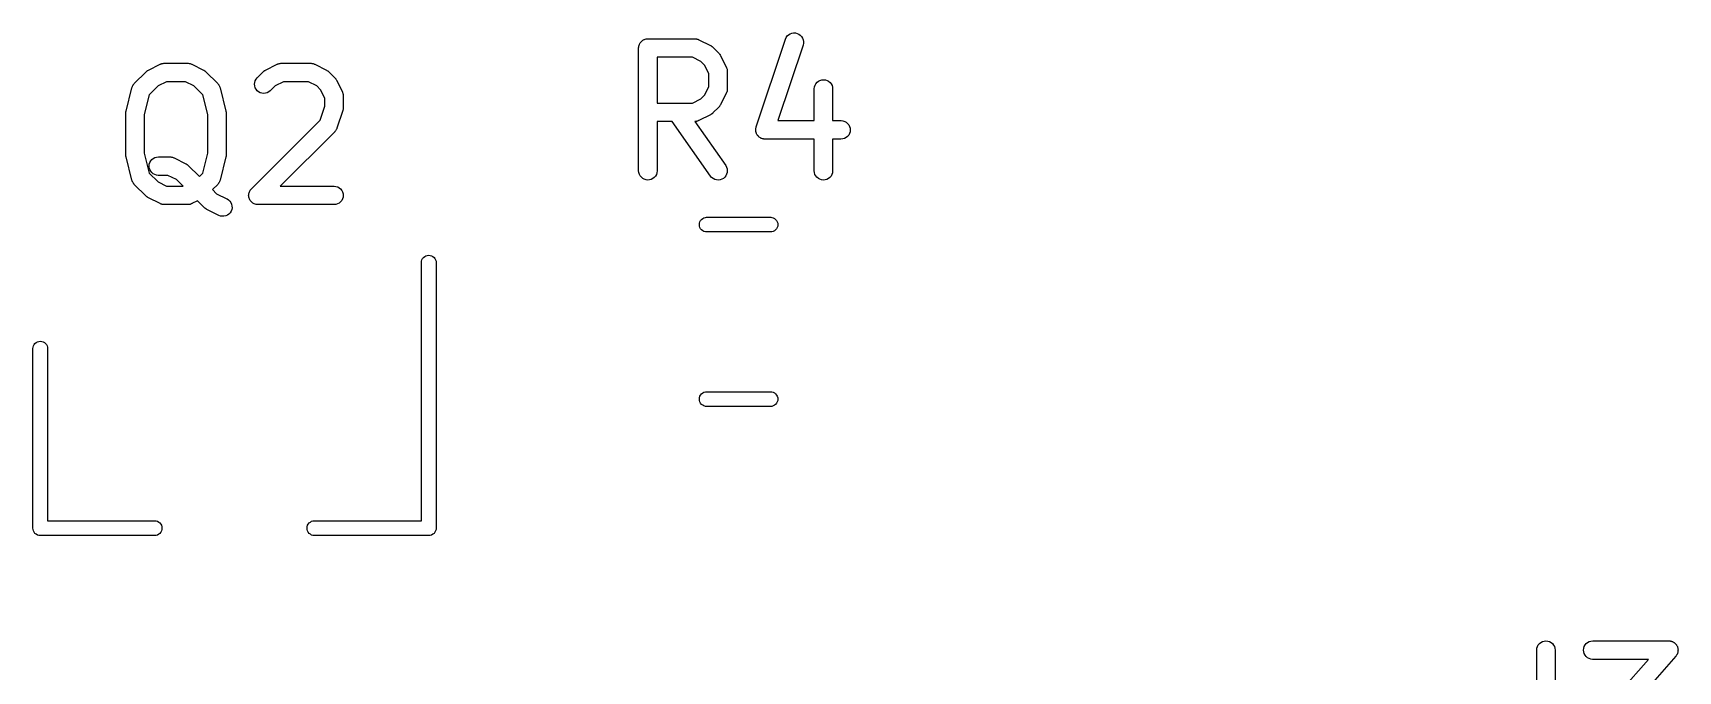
# Model space of a CAD drawing. Extents: x 85.9 to 159.2, y -122.9 to -78.6.
# Drawn here: x 125.36 to 138.74, y -83.82 to -78.63 of the extents above; entities that cross this region are included whole.
import ezdxf

# ---------------------------------------------------------------- set-up
doc = ezdxf.new("R2010")
doc.units = 0
doc.header["$MEASUREMENT"] = 0
doc.layers.add('BLACK', color=7, linetype='CONTINUOUS')

msp = doc.modelspace()

# ---------------------------------------------------------------- linework, layer by layer
at = {"layer": 'BLACK', "linetype": 'CONTINUOUS'}
for p, q in [((130.327, -78.6864), (130.333, -78.683)), ((130.333, -78.683), (130.334, -78.683)), ((130.334, -78.6828), (130.341, -78.6808)), ((130.334, -78.683), (130.334, -78.6828)), ((130.341, -78.6808), (130.347, -78.6788)), ((130.347, -78.6788), (130.348, -78.6788)), ((130.348, -78.6787), (130.355, -78.6781)), ((130.348, -78.6788), (130.348, -78.6787)), ((130.355, -78.6781), (130.362, -78.6774)), ((130.362, -78.6774), (130.743, -78.6774)), ((130.743, -78.6774), (130.744, -78.6774)), ((130.744, -78.6774), (130.746, -78.6776)), ((130.746, -78.6776), (130.748, -78.6776)), ((130.748, -78.6776), (130.753, -78.6784)), ((130.753, -78.6784), (130.758, -78.679)), ((130.758, -78.679), (130.761, -78.6797)), ((130.761, -78.6797), (130.763, -78.6801)), ((130.763, -78.6801), (130.768, -78.6819)), ((130.768, -78.6819), (130.772, -78.6834)), ((130.772, -78.6834), (130.774, -78.6845)), ((130.774, -78.6845), (130.776, -78.6853)), ((130.776, -78.6853), (130.872, -78.7329)), ((131.243, -79.3953), (131.481, -78.681)), ((131.481, -78.681), (131.482, -78.6801)), ((131.482, -78.6801), (131.488, -78.6668)), ((131.488, -78.6668), (131.496, -78.6549)), ((131.496, -78.6549), (131.507, -78.645)), ((131.507, -78.645), (131.52, -78.6373)), ((131.52, -78.6373), (131.533, -78.6322)), ((131.533, -78.6322), (131.548, -78.6299)), ((131.548, -78.6299), (131.562, -78.6304)), ((131.562, -78.6304), (131.577, -78.6338)), ((131.577, -78.6338), (131.59, -78.6398)), ((131.59, -78.6398), (131.602, -78.6484)), ((131.602, -78.6484), (131.612, -78.659)), ((131.612, -78.659), (131.62, -78.6715)), ((131.62, -78.6715), (131.625, -78.6851)), ((131.625, -78.6851), (131.627, -78.6996)), ((130.287, -78.7513), (130.288, -78.7443)), ((130.287, -78.7518), (130.287, -78.7513)), ((130.287, -78.7519), (130.287, -78.7518)), ((130.287, -78.7524), (130.287, -78.7519)), ((130.287, -78.7519), (130.287, -78.7519)), ((130.287, -79.7524), (130.287, -78.7524)), ((130.288, -78.7373), (130.289, -78.737)), ((130.288, -78.7443), (130.288, -78.7373)), ((130.289, -78.7368), (130.291, -78.7301)), ((130.289, -78.737), (130.289, -78.7368)), ((130.291, -78.7301), (130.293, -78.7233)), ((130.293, -78.7228), (130.296, -78.7166)), ((130.293, -78.7231), (130.293, -78.7228)), ((130.293, -78.7233), (130.293, -78.7231)), ((130.296, -78.7166), (130.3, -78.7104)), ((130.3, -78.71), (130.305, -78.7046)), ((130.3, -78.7102), (130.3, -78.71)), ((130.3, -78.7104), (130.3, -78.7102)), ((130.305, -78.7046), (130.309, -78.6992)), ((130.309, -78.6988), (130.315, -78.6944)), ((130.309, -78.699), (130.309, -78.6988)), ((130.309, -78.6992), (130.309, -78.699)), ((130.315, -78.6944), (130.32, -78.6899)), ((130.32, -78.6899), (130.321, -78.6898)), ((130.321, -78.6896), (130.327, -78.6864)), ((130.321, -78.6898), (130.321, -78.6896)), ((130.872, -78.7329), (130.873, -78.7334)), ((130.873, -78.7334), (130.876, -78.7357)), ((130.876, -78.7357), (130.88, -78.7377)), ((130.88, -78.7377), (130.882, -78.7397)), ((130.882, -78.7397), (130.885, -78.7414)), ((130.885, -78.7414), (130.888, -78.7443)), ((130.888, -78.7443), (130.891, -78.747)), ((130.891, -78.747), (130.939, -78.7946)), ((130.939, -78.7946), (130.939, -78.7953)), ((130.939, -78.7953), (130.942, -78.7986)), ((130.942, -78.7986), (130.945, -78.8017)), ((130.945, -78.8017), (130.947, -78.8043)), ((130.947, -78.8043), (130.949, -78.8068)), ((130.949, -78.8068), (130.951, -78.8105)), ((130.951, -78.8105), (130.953, -78.8141)), ((130.953, -78.8141), (131, -78.9093)), ((131.624, -78.7285), (131.418, -79.344)), ((131.627, -78.7142), (131.624, -78.7285)), ((131.627, -78.6996), (131.627, -78.7142)), ((126.185, -79.0422), (126.28, -78.947)), ((126.28, -78.947), (126.281, -78.9462)), ((126.281, -78.9462), (126.284, -78.9436)), ((126.284, -78.9436), (126.287, -78.9407)), ((126.287, -78.9407), (126.29, -78.939)), ((126.29, -78.939), (126.292, -78.9371)), ((126.292, -78.9371), (126.296, -78.9352)), ((126.296, -78.9352), (126.3, -78.9329)), ((126.3, -78.9329), (126.395, -78.8853)), ((126.395, -78.8853), (126.396, -78.8848)), ((126.396, -78.8848), (126.398, -78.8841)), ((126.398, -78.8841), (126.4, -78.883)), ((126.4, -78.883), (126.405, -78.8816)), ((126.405, -78.8816), (126.41, -78.8798)), ((126.41, -78.8798), (126.412, -78.8794)), ((126.412, -78.8794), (126.414, -78.8788)), ((126.414, -78.8788), (126.419, -78.8783)), ((126.419, -78.8783), (126.424, -78.8775)), ((126.424, -78.8775), (126.426, -78.8776)), ((126.426, -78.8776), (126.429, -78.8774)), ((126.429, -78.8774), (126.619, -78.8774)), ((126.619, -78.8774), (126.62, -78.8774)), ((126.62, -78.8774), (126.622, -78.8776)), ((126.622, -78.8776), (126.624, -78.8776)), ((126.624, -78.8776), (126.63, -78.8784)), ((126.63, -78.8784), (126.635, -78.879)), ((126.635, -78.879), (126.637, -78.8797)), ((126.637, -78.8797), (126.639, -78.8801)), ((126.639, -78.8801), (126.644, -78.8819)), ((126.644, -78.8819), (126.649, -78.8834)), ((126.649, -78.8834), (126.651, -78.8845)), ((126.651, -78.8845), (126.653, -78.8853)), ((126.653, -78.8853), (126.748, -78.9329)), ((126.748, -78.9329), (126.749, -78.9334)), ((126.749, -78.9334), (126.752, -78.9357)), ((126.752, -78.9357), (126.756, -78.9377)), ((126.756, -78.9377), (126.758, -78.9397)), ((126.758, -78.9397), (126.761, -78.9414)), ((126.761, -78.9414), (126.764, -78.9443)), ((126.764, -78.9443), (126.767, -78.947)), ((126.767, -78.947), (126.863, -79.0422)), ((127.185, -78.9946), (127.233, -78.947)), ((127.233, -78.9462), (127.237, -78.9436)), ((127.233, -78.947), (127.233, -78.9462)), ((127.237, -78.9436), (127.24, -78.9407)), ((127.24, -78.9407), (127.242, -78.939)), ((127.242, -78.939), (127.245, -78.9371)), ((127.245, -78.9371), (127.249, -78.9352)), ((127.249, -78.9352), (127.252, -78.9329)), ((127.252, -78.9329), (127.347, -78.8853)), ((127.347, -78.8853), (127.348, -78.8848)), ((127.348, -78.8848), (127.35, -78.8841)), ((127.35, -78.8841), (127.352, -78.883)), ((127.352, -78.883), (127.357, -78.8816)), ((127.357, -78.8816), (127.362, -78.8798)), ((127.362, -78.8798), (127.364, -78.8794)), ((127.364, -78.8794), (127.366, -78.8788)), ((127.366, -78.8788), (127.371, -78.8783)), ((127.371, -78.8783), (127.377, -78.8775)), ((127.377, -78.8775), (127.379, -78.8776)), ((127.379, -78.8776), (127.381, -78.8774)), ((127.381, -78.8774), (127.619, -78.8774)), ((127.619, -78.8774), (127.62, -78.8774)), ((127.62, -78.8774), (127.622, -78.8776)), ((127.622, -78.8776), (127.624, -78.8776)), ((127.624, -78.8776), (127.63, -78.8784)), ((127.63, -78.8784), (127.635, -78.879)), ((127.635, -78.879), (127.637, -78.8797)), ((127.637, -78.8797), (127.639, -78.8801)), ((127.639, -78.8801), (127.644, -78.8819)), ((127.644, -78.8819), (127.649, -78.8834)), ((127.649, -78.8834), (127.651, -78.8845)), ((127.651, -78.8845), (127.653, -78.8853)), ((127.653, -78.8853), (127.748, -78.9329)), ((127.748, -78.9329), (127.749, -78.9334)), ((127.749, -78.9334), (127.752, -78.9357)), ((127.752, -78.9357), (127.756, -78.9377)), ((127.756, -78.9377), (127.758, -78.9397)), ((127.758, -78.9397), (127.761, -78.9414)), ((127.761, -78.9414), (127.764, -78.9443)), ((127.764, -78.9443), (127.767, -78.947)), ((127.767, -78.947), (127.815, -78.9946)), ((130.437, -78.8274), (130.437, -79.2012)), ((130.725, -78.8274), (130.437, -78.8274)), ((130.794, -78.8616), (130.725, -78.8274)), ((130.824, -78.892), (130.794, -78.8616)), ((130.858, -78.9606), (130.824, -78.892)), ((131, -78.9093), (131.001, -78.9103)), ((131.001, -78.9103), (131.002, -78.9123)), ((131.002, -78.9123), (131.003, -78.9143)), ((131.003, -78.9143), (131.004, -78.9192)), ((131.004, -78.9192), (131.006, -78.924)), ((131.006, -78.924), (131.006, -78.9262)), ((131.006, -78.9262), (131.007, -78.9283)), ((131.007, -78.9283), (131.007, -78.9334)), ((131.007, -78.9334), (131.008, -78.9385)), ((131.008, -78.9385), (131.008, -78.9407)), ((131.008, -78.9407), (131.008, -78.9429)), ((131.008, -78.9429), (131.008, -79.0857)), ((126.118, -79.2675), (126.165, -79.077)), ((126.165, -79.077), (126.166, -79.076)), ((126.166, -79.076), (126.167, -79.0713)), ((126.167, -79.0713), (126.169, -79.0664)), ((126.169, -79.0664), (126.17, -79.0644)), ((126.17, -79.0644), (126.171, -79.0623)), ((126.171, -79.0623), (126.173, -79.058)), ((126.173, -79.058), (126.176, -79.0535)), ((126.176, -79.0535), (126.177, -79.0518)), ((126.177, -79.0518), (126.178, -79.0499)), ((126.178, -79.0499), (126.182, -79.0461)), ((126.182, -79.0461), (126.185, -79.0422)), ((126.378, -79.0616), (126.306, -79.1336)), ((126.446, -79.0274), (126.378, -79.0616)), ((126.601, -79.0274), (126.446, -79.0274)), ((126.67, -79.0616), (126.601, -79.0274)), ((126.742, -79.1336), (126.67, -79.0616)), ((126.863, -79.0422), (126.863, -79.0429)), ((126.863, -79.0429), (126.866, -79.0469)), ((126.866, -79.0469), (126.87, -79.0507)), ((126.87, -79.0507), (126.871, -79.0526)), ((126.871, -79.0526), (126.872, -79.0544)), ((126.872, -79.0544), (126.875, -79.0589)), ((126.875, -79.0589), (126.877, -79.0633)), ((126.877, -79.0633), (126.878, -79.0654)), ((126.878, -79.0654), (126.879, -79.0674)), ((126.879, -79.0674), (126.881, -79.0723)), ((126.881, -79.0723), (126.882, -79.077)), ((126.882, -79.077), (126.93, -79.2675)), ((127.163, -79.0474), (127.165, -79.0328)), ((127.164, -79.0619), (127.163, -79.0474)), ((127.169, -79.076), (127.164, -79.0619)), ((127.165, -79.0328), (127.169, -79.0188)), ((127.169, -79.0188), (127.176, -79.0059)), ((127.175, -79.0889), (127.169, -79.076)), ((127.176, -79.0059), (127.185, -78.9946)), ((127.33, -79.0616), (127.291, -79.1007)), ((127.399, -79.0274), (127.33, -79.0616)), ((127.601, -79.0274), (127.399, -79.0274)), ((127.67, -79.0616), (127.601, -79.0274)), ((127.7, -79.092), (127.67, -79.0616)), ((127.815, -78.9946), (127.816, -78.9953)), ((127.816, -78.9953), (127.818, -78.9986)), ((127.818, -78.9986), (127.821, -79.0017)), ((127.821, -79.0017), (127.823, -79.0043)), ((127.823, -79.0043), (127.825, -79.0068)), ((127.825, -79.0068), (127.827, -79.0105)), ((127.827, -79.0105), (127.829, -79.0141)), ((127.829, -79.0141), (127.877, -79.1093)), ((130.824, -79.1365), (130.858, -79.068)), ((130.858, -79.068), (130.858, -78.9606)), ((131.008, -79.0857), (131.008, -79.0868)), ((131.008, -79.0868), (131.008, -79.089)), ((131.715, -79.0847), (131.717, -79.0701)), ((131.715, -79.0857), (131.715, -79.0847)), ((131.715, -79.344), (131.715, -79.0857)), ((131.717, -79.0701), (131.722, -79.0562)), ((131.722, -79.0562), (131.729, -79.0433)), ((131.729, -79.0433), (131.738, -79.0321)), ((131.738, -79.0321), (131.749, -79.023)), ((131.749, -79.023), (131.762, -79.0162)), ((131.762, -79.0162), (131.776, -79.012)), ((131.776, -79.012), (131.791, -79.0107)), ((131.791, -79.0107), (131.806, -79.0122)), ((131.806, -79.0122), (131.82, -79.0166)), ((131.82, -79.0166), (131.832, -79.0235)), ((131.832, -79.0235), (131.844, -79.0329)), ((131.844, -79.0329), (131.853, -79.0442)), ((131.853, -79.0442), (131.86, -79.0571)), ((131.86, -79.0571), (131.864, -79.0711)), ((131.864, -79.0711), (131.865, -79.0857)), ((131.865, -79.0857), (131.865, -79.344)), ((126.306, -79.1336), (126.265, -79.2949)), ((126.782, -79.2949), (126.742, -79.1336)), ((127.185, -79.1003), (127.175, -79.0889)), ((127.196, -79.1097), (127.185, -79.1003)), ((127.209, -79.1167), (127.196, -79.1097)), ((127.223, -79.121), (127.209, -79.1167)), ((127.237, -79.1226), (127.223, -79.121)), ((127.252, -79.1213), (127.237, -79.1226)), ((127.266, -79.1173), (127.252, -79.1213)), ((127.279, -79.1105), (127.266, -79.1173)), ((127.29, -79.1014), (127.279, -79.1105)), ((127.291, -79.1007), (127.29, -79.1014)), ((127.735, -79.1606), (127.7, -79.092)), ((127.735, -79.2259), (127.735, -79.1606)), ((127.877, -79.1093), (127.877, -79.1103)), ((127.877, -79.1103), (127.878, -79.1123)), ((127.878, -79.1123), (127.879, -79.1143)), ((127.879, -79.1143), (127.88, -79.1192)), ((127.88, -79.1192), (127.882, -79.124)), ((127.882, -79.124), (127.882, -79.1262)), ((127.882, -79.1262), (127.883, -79.1283)), ((127.883, -79.1283), (127.884, -79.1334)), ((127.884, -79.1334), (127.884, -79.1385)), ((127.884, -79.1385), (127.884, -79.1407)), ((127.884, -79.1407), (127.885, -79.1429)), ((127.885, -79.1429), (127.885, -79.2381)), ((130.437, -79.2012), (130.725, -79.2012)), ((130.725, -79.2012), (130.794, -79.1669)), ((130.794, -79.1669), (130.824, -79.1365)), ((130.95, -79.219), (130.948, -79.2227)), ((130.952, -79.2154), (130.95, -79.219)), ((130.953, -79.2145), (130.952, -79.2154)), ((131, -79.1193), (130.953, -79.2145)), ((131.001, -79.1172), (131, -79.1193)), ((131.002, -79.1153), (131.001, -79.1172)), ((131.004, -79.1104), (131.002, -79.1153)), ((131.006, -79.1056), (131.004, -79.1104)), ((131.007, -79.1013), (131.006, -79.1034)), ((131.006, -79.1034), (131.006, -79.1056)), ((131.008, -79.0912), (131.007, -79.0962)), ((131.007, -79.0962), (131.007, -79.1013)), ((131.008, -79.089), (131.008, -79.0912)), ((126.115, -79.2847), (126.116, -79.2833)), ((126.115, -79.2857), (126.115, -79.2847)), ((126.115, -79.619), (126.115, -79.2857)), ((126.116, -79.2761), (126.117, -79.2701)), ((126.116, -79.282), (126.116, -79.2761)), ((126.116, -79.2833), (126.116, -79.282)), ((126.117, -79.2701), (126.118, -79.2688)), ((126.118, -79.2688), (126.118, -79.2675)), ((126.265, -79.2949), (126.265, -79.6098)), ((126.782, -79.6098), (126.782, -79.2949)), ((126.93, -79.2675), (126.93, -79.2685)), ((126.93, -79.2685), (126.93, -79.2699)), ((126.93, -79.2699), (126.931, -79.2711)), ((126.931, -79.2711), (126.931, -79.2771)), ((126.931, -79.2771), (126.932, -79.283)), ((126.932, -79.283), (126.932, -79.2844)), ((126.932, -79.2844), (126.932, -79.2857)), ((126.932, -79.2857), (126.932, -79.619)), ((127.137, -79.8993), (127.696, -79.3404)), ((127.696, -79.3404), (127.735, -79.2259)), ((127.881, -79.2618), (127.833, -79.4047)), ((127.882, -79.2577), (127.881, -79.2618)), ((127.883, -79.2537), (127.882, -79.2577)), ((127.884, -79.2475), (127.883, -79.2506)), ((127.883, -79.2506), (127.883, -79.2537)), ((127.885, -79.2391), (127.884, -79.2433)), ((127.884, -79.2433), (127.884, -79.2475)), ((127.885, -79.2381), (127.885, -79.2391)), ((130.561, -79.3512), (130.437, -79.3512)), ((130.437, -79.3512), (130.437, -79.7524)), ((130.872, -79.7954), (130.561, -79.3512)), ((130.745, -79.351), (130.744, -79.3511)), ((130.744, -79.3511), (130.995, -79.7094)), ((130.747, -79.3511), (130.745, -79.351)), ((130.752, -79.3503), (130.747, -79.3511)), ((130.757, -79.3498), (130.752, -79.3503)), ((130.76, -79.3491), (130.757, -79.3498)), ((130.762, -79.3488), (130.76, -79.3491)), ((130.767, -79.347), (130.762, -79.3488)), ((130.771, -79.3455), (130.767, -79.347)), ((130.773, -79.3445), (130.771, -79.3455)), ((130.775, -79.3437), (130.773, -79.3445)), ((130.776, -79.3433), (130.775, -79.3437)), ((130.872, -79.2957), (130.776, -79.3433)), ((130.875, -79.2934), (130.872, -79.2957)), ((130.879, -79.2915), (130.875, -79.2934)), ((130.881, -79.2895), (130.879, -79.2915)), ((130.884, -79.2879), (130.881, -79.2895)), ((130.887, -79.285), (130.884, -79.2879)), ((130.89, -79.2823), (130.887, -79.285)), ((130.891, -79.2816), (130.89, -79.2823)), ((130.939, -79.234), (130.891, -79.2816)), ((130.941, -79.2307), (130.939, -79.234)), ((130.944, -79.2277), (130.941, -79.2307)), ((130.946, -79.2251), (130.944, -79.2277)), ((130.948, -79.2227), (130.946, -79.2251)), ((131.418, -79.344), (131.715, -79.344)), ((131.865, -79.344), (131.933, -79.344)), ((131.933, -79.344), (131.934, -79.3441)), ((131.934, -79.3441), (131.949, -79.3457)), ((131.949, -79.3457), (131.963, -79.3501)), ((131.963, -79.3501), (131.976, -79.3572)), ((127.815, -79.434), (127.372, -79.8774)), ((127.816, -79.4323), (127.815, -79.434)), ((127.818, -79.4308), (127.816, -79.4323)), ((127.821, -79.4266), (127.818, -79.4308)), ((127.824, -79.4227), (127.821, -79.4266)), ((127.825, -79.4207), (127.824, -79.4227)), ((127.827, -79.4189), (127.825, -79.4207)), ((127.829, -79.4143), (127.827, -79.4189)), ((127.831, -79.4098), (127.829, -79.4143)), ((127.832, -79.4077), (127.831, -79.4098)), ((127.833, -79.4057), (127.832, -79.4077)), ((127.833, -79.4047), (127.833, -79.4057)), ((131.239, -79.4185), (131.24, -79.4141)), ((131.24, -79.4214), (131.239, -79.4185)), ((131.239, -79.4242), (131.24, -79.4214)), ((131.24, -79.4286), (131.239, -79.4242)), ((131.24, -79.4096), (131.241, -79.4068)), ((131.24, -79.4141), (131.24, -79.4096)), ((131.241, -79.4331), (131.24, -79.4286)), ((131.241, -79.404), (131.242, -79.3997)), ((131.241, -79.4068), (131.241, -79.404)), ((131.241, -79.4359), (131.241, -79.4331)), ((131.242, -79.4387), (131.241, -79.4359)), ((131.242, -79.3997), (131.243, -79.3953)), ((131.243, -79.4428), (131.242, -79.4387)), ((131.245, -79.4471), (131.243, -79.4428)), ((131.246, -79.4497), (131.245, -79.4471)), ((131.247, -79.4524), (131.246, -79.4497)), ((131.249, -79.4562), (131.247, -79.4524)), ((131.252, -79.4601), (131.249, -79.4562)), ((131.253, -79.4623), (131.252, -79.4601)), ((131.255, -79.4648), (131.253, -79.4623)), ((131.258, -79.468), (131.255, -79.4648)), ((131.261, -79.4715), (131.258, -79.468)), ((131.263, -79.4734), (131.261, -79.4715)), ((131.265, -79.4754), (131.263, -79.4734)), ((131.268, -79.4781), (131.265, -79.4754)), ((131.272, -79.4809), (131.268, -79.4781)), ((131.274, -79.4823), (131.272, -79.4809)), ((131.277, -79.484), (131.274, -79.4823)), ((131.281, -79.4858), (131.277, -79.484)), ((131.285, -79.488), (131.281, -79.4858)), ((131.287, -79.4888), (131.285, -79.488)), ((131.29, -79.49), (131.287, -79.4888)), ((131.962, -79.4884), (131.948, -79.4926)), ((131.975, -79.4815), (131.962, -79.4884)), ((131.986, -79.4723), (131.975, -79.4815)), ((131.976, -79.3572), (131.987, -79.3666)), ((131.996, -79.461), (131.986, -79.4723)), ((131.987, -79.3666), (131.996, -79.378)), ((131.996, -79.378), (132.003, -79.391)), ((132.002, -79.4481), (131.996, -79.461)), ((132.007, -79.4341), (132.002, -79.4481)), ((132.003, -79.391), (132.007, -79.405)), ((132.007, -79.405), (132.008, -79.4196)), ((132.008, -79.4196), (132.007, -79.4341)), ((126.116, -79.6204), (126.115, -79.619)), ((126.116, -79.6217), (126.116, -79.6204)), ((126.116, -79.6276), (126.116, -79.6217)), ((126.265, -79.6098), (126.306, -79.7712)), ((126.742, -79.7712), (126.782, -79.6098)), ((126.932, -79.6228), (126.931, -79.6287)), ((126.932, -79.619), (126.932, -79.6201)), ((126.932, -79.6201), (126.932, -79.6214)), ((126.932, -79.6214), (126.932, -79.6228)), ((131.294, -79.4911), (131.29, -79.49)), ((131.299, -79.4924), (131.294, -79.4911)), ((131.302, -79.4927), (131.299, -79.4924)), ((131.304, -79.4934), (131.302, -79.4927)), ((131.309, -79.4935), (131.304, -79.4934)), ((131.313, -79.494), (131.309, -79.4935)), ((131.314, -79.494), (131.313, -79.494)), ((131.715, -79.494), (131.314, -79.494)), ((131.715, -79.7524), (131.715, -79.494)), ((131.933, -79.494), (131.865, -79.494)), ((131.865, -79.494), (131.865, -79.7524)), ((131.948, -79.4926), (131.933, -79.494)), ((126.117, -79.6336), (126.116, -79.6276)), ((126.117, -79.6349), (126.117, -79.6336)), ((126.117, -79.6362), (126.117, -79.6349)), ((126.118, -79.6372), (126.117, -79.6362)), ((126.165, -79.8277), (126.118, -79.6372)), ((126.306, -79.7138), (126.307, -79.6992)), ((126.307, -79.7283), (126.306, -79.7138)), ((126.307, -79.6992), (126.312, -79.6852)), ((126.311, -79.7424), (126.307, -79.7283)), ((126.318, -79.7554), (126.311, -79.7424)), ((126.312, -79.6852), (126.319, -79.6723)), ((126.327, -79.7668), (126.318, -79.7554)), ((126.319, -79.6723), (126.328, -79.6611)), ((126.328, -79.6611), (126.339, -79.6518)), ((126.339, -79.6518), (126.352, -79.6449)), ((126.352, -79.6449), (126.366, -79.6407)), ((126.366, -79.6407), (126.381, -79.6393)), ((126.381, -79.6393), (126.476, -79.6393)), ((126.476, -79.6393), (126.477, -79.6393)), ((126.477, -79.6393), (126.479, -79.6395)), ((126.479, -79.6395), (126.482, -79.6395)), ((126.482, -79.6395), (126.487, -79.6404)), ((126.487, -79.6404), (126.492, -79.6409)), ((126.492, -79.6409), (126.494, -79.6416)), ((126.494, -79.6416), (126.496, -79.642)), ((126.496, -79.642), (126.501, -79.6438)), ((126.501, -79.6438), (126.506, -79.6453)), ((126.506, -79.6453), (126.508, -79.6464)), ((126.508, -79.6464), (126.51, -79.6472)), ((126.51, -79.6472), (126.605, -79.6948)), ((126.605, -79.6948), (126.606, -79.6953)), ((126.606, -79.6953), (126.609, -79.6976)), ((126.609, -79.6976), (126.613, -79.6996)), ((126.613, -79.6996), (126.616, -79.7016)), ((126.616, -79.7016), (126.618, -79.7033)), ((126.618, -79.7033), (126.621, -79.7062)), ((126.621, -79.7062), (126.624, -79.7089)), ((126.624, -79.7089), (126.714, -79.7987)), ((126.93, -79.6372), (126.882, -79.8277)), ((126.931, -79.6346), (126.93, -79.6359)), ((126.93, -79.6359), (126.93, -79.6372)), ((126.931, -79.6287), (126.931, -79.6346)), ((130.288, -79.7669), (130.287, -79.7524)), ((130.437, -79.7534), (130.435, -79.768)), ((130.437, -79.7524), (130.437, -79.7534)), ((130.995, -79.7094), (130.995, -79.7102)), ((130.995, -79.7102), (131.002, -79.7231)), ((131.002, -79.7231), (131.007, -79.7371)), ((131.007, -79.7371), (131.008, -79.7516)), ((131.008, -79.7516), (131.007, -79.7662)), ((131.717, -79.7669), (131.715, -79.7524)), ((131.865, -79.7534), (131.864, -79.768)), ((131.865, -79.7524), (131.865, -79.7534)), ((126.167, -79.8325), (126.165, -79.8277)), ((126.168, -79.8374), (126.167, -79.8325)), ((126.169, -79.8394), (126.168, -79.8374)), ((126.17, -79.8415), (126.169, -79.8394)), ((126.173, -79.8459), (126.17, -79.8415)), ((126.175, -79.8504), (126.173, -79.8459)), ((126.177, -79.8521), (126.175, -79.8504)), ((126.178, -79.8541), (126.177, -79.8521)), ((126.181, -79.8578), (126.178, -79.8541)), ((126.184, -79.8618), (126.181, -79.8578)), ((126.185, -79.8626), (126.184, -79.8618)), ((126.28, -79.9578), (126.185, -79.8626)), ((126.306, -79.7712), (126.378, -79.8431)), ((126.339, -79.7762), (126.327, -79.7668)), ((126.351, -79.7832), (126.339, -79.7762)), ((126.365, -79.7876), (126.351, -79.7832)), ((126.38, -79.7893), (126.365, -79.7876)), ((126.378, -79.8431), (126.446, -79.8774)), ((126.381, -79.7893), (126.38, -79.7893)), ((126.458, -79.7893), (126.381, -79.7893)), ((126.446, -79.8774), (126.581, -79.8774)), ((126.527, -79.8235), (126.458, -79.7893)), ((126.581, -79.8774), (126.527, -79.8235)), ((126.714, -79.7987), (126.742, -79.7712)), ((126.863, -79.8626), (126.82, -79.9048)), ((126.866, -79.8586), (126.863, -79.8626)), ((126.869, -79.8549), (126.866, -79.8586)), ((126.87, -79.853), (126.869, -79.8549)), ((126.872, -79.8512), (126.87, -79.853)), ((126.874, -79.8468), (126.872, -79.8512)), ((126.877, -79.8424), (126.874, -79.8468)), ((126.878, -79.8403), (126.877, -79.8424)), ((126.879, -79.8383), (126.878, -79.8403)), ((126.88, -79.8335), (126.879, -79.8383)), ((126.882, -79.8287), (126.88, -79.8335)), ((126.882, -79.8277), (126.882, -79.8287)), ((127.372, -79.8774), (127.81, -79.8774)), ((127.81, -79.8774), (127.811, -79.8774)), ((127.811, -79.8774), (127.825, -79.879)), ((127.825, -79.879), (127.839, -79.8834)), ((127.839, -79.8834), (127.852, -79.8905)), ((127.852, -79.8905), (127.863, -79.8999)), ((130.293, -79.781), (130.288, -79.7669)), ((130.299, -79.7939), (130.293, -79.781)), ((130.309, -79.8052), (130.299, -79.7939)), ((130.32, -79.8146), (130.309, -79.8052)), ((130.333, -79.8215), (130.32, -79.8146)), ((130.347, -79.8258), (130.333, -79.8215)), ((130.361, -79.8274), (130.347, -79.8258)), ((130.376, -79.8261), (130.361, -79.8274)), ((130.39, -79.8219), (130.376, -79.8261)), ((130.403, -79.8151), (130.39, -79.8219)), ((130.414, -79.806), (130.403, -79.8151)), ((130.424, -79.7948), (130.414, -79.806)), ((130.431, -79.7819), (130.424, -79.7948)), ((130.435, -79.768), (130.431, -79.7819)), ((130.881, -79.8065), (130.872, -79.7954)), ((130.893, -79.8156), (130.881, -79.8065)), ((130.906, -79.8222), (130.893, -79.8156)), ((130.92, -79.8262), (130.906, -79.8222)), ((130.935, -79.8274), (130.92, -79.8262)), ((130.949, -79.8257), (130.935, -79.8274)), ((130.963, -79.8212), (130.949, -79.8257)), ((130.976, -79.8141), (130.963, -79.8212)), ((130.987, -79.8047), (130.976, -79.8141)), ((130.996, -79.7932), (130.987, -79.8047)), ((131.003, -79.7802), (130.996, -79.7932)), ((131.007, -79.7662), (131.003, -79.7802)), ((131.721, -79.781), (131.717, -79.7669)), ((131.728, -79.7939), (131.721, -79.781)), ((131.737, -79.8052), (131.728, -79.7939)), ((131.749, -79.8146), (131.737, -79.8052)), ((131.761, -79.8215), (131.749, -79.8146)), ((131.775, -79.8258), (131.761, -79.8215)), ((131.79, -79.8274), (131.775, -79.8258)), ((131.805, -79.8261), (131.79, -79.8274)), ((131.819, -79.8219), (131.805, -79.8261)), ((131.832, -79.8151), (131.819, -79.8219)), ((131.843, -79.806), (131.832, -79.8151)), ((131.852, -79.7948), (131.843, -79.806)), ((131.859, -79.7819), (131.852, -79.7948)), ((131.864, -79.768), (131.859, -79.7819)), ((126.284, -79.9605), (126.28, -79.9578)), ((126.287, -79.9634), (126.284, -79.9605)), ((126.289, -79.9651), (126.287, -79.9634)), ((126.292, -79.9671), (126.289, -79.9651)), ((126.295, -79.9691), (126.292, -79.9671)), ((126.299, -79.9714), (126.295, -79.9691)), ((126.3, -79.9718), (126.299, -79.9714)), ((126.395, -80.0195), (126.3, -79.9718)), ((126.397, -80.0203), (126.395, -80.0195)), ((126.399, -80.0213), (126.397, -80.0203)), ((126.404, -80.0229), (126.399, -80.0213)), ((126.409, -80.0247), (126.404, -80.0229)), ((126.643, -80.0232), (126.638, -80.025)), ((126.648, -80.0217), (126.643, -80.0232)), ((126.65, -80.0207), (126.648, -80.0217)), ((126.652, -80.0199), (126.65, -80.0207)), ((126.653, -80.0195), (126.652, -80.0199)), ((126.699, -79.996), (126.653, -80.0195)), ((126.756, -80.053), (126.699, -79.996)), ((126.82, -79.9048), (126.854, -79.9384)), ((126.854, -79.9384), (126.938, -79.9805)), ((126.938, -79.9805), (126.939, -79.981)), ((126.939, -79.981), (126.952, -79.989)), ((126.952, -79.989), (126.962, -79.9992)), ((126.962, -79.9992), (126.97, -80.0112)), ((126.97, -80.0112), (126.976, -80.0246)), ((127.115, -79.9519), (127.116, -79.9448)), ((127.115, -79.952), (127.115, -79.9519)), ((127.115, -79.9521), (127.115, -79.952)), ((127.116, -79.9593), (127.115, -79.9521)), ((127.116, -79.9448), (127.117, -79.9376)), ((127.117, -79.9664), (127.116, -79.9593)), ((127.117, -79.9373), (127.119, -79.9304)), ((127.117, -79.9374), (127.117, -79.9373)), ((127.117, -79.9376), (127.117, -79.9374)), ((127.117, -79.9666), (127.117, -79.9664)), ((127.117, -79.9667), (127.117, -79.9666)), ((127.119, -79.9736), (127.117, -79.9667)), ((127.119, -79.9304), (127.121, -79.9236)), ((127.121, -79.9805), (127.119, -79.9736)), ((127.121, -79.9233), (127.125, -79.917)), ((127.121, -79.9234), (127.121, -79.9233)), ((127.121, -79.9236), (127.121, -79.9234)), ((127.121, -79.9806), (127.121, -79.9805)), ((127.121, -79.9807), (127.121, -79.9806)), ((127.124, -79.9873), (127.121, -79.9807)), ((127.128, -79.9934), (127.124, -79.9873)), ((127.125, -79.917), (127.128, -79.9107)), ((127.128, -79.9104), (127.133, -79.9049)), ((127.128, -79.9106), (127.128, -79.9104)), ((127.128, -79.9107), (127.128, -79.9106)), ((127.128, -79.9935), (127.128, -79.9934)), ((127.128, -79.9937), (127.128, -79.9935)), ((127.132, -79.9993), (127.128, -79.9937)), ((127.137, -80.0049), (127.132, -79.9993)), ((127.133, -79.9049), (127.137, -79.8993)), ((127.137, -80.005), (127.137, -80.0049)), ((127.137, -80.0049), (127.137, -80.0049)), ((127.143, -80.0096), (127.137, -80.005)), ((127.148, -80.0143), (127.143, -80.0096)), ((127.148, -80.0144), (127.148, -80.0143)), ((127.148, -80.0143), (127.148, -80.0143)), ((127.155, -80.0179), (127.148, -80.0144)), ((127.161, -80.0213), (127.155, -80.0179)), ((127.161, -80.0214), (127.161, -80.0213)), ((127.168, -80.0236), (127.161, -80.0214)), ((127.161, -80.0214), (127.161, -80.0214)), ((127.175, -80.0257), (127.168, -80.0236)), ((127.838, -80.0217), (127.824, -80.026)), ((127.851, -80.0148), (127.838, -80.0217)), ((127.862, -80.0056), (127.851, -80.0148)), ((127.872, -79.9943), (127.862, -80.0056)), ((127.863, -79.8999), (127.872, -79.9113)), ((127.872, -79.9113), (127.879, -79.9243)), ((127.879, -79.9814), (127.872, -79.9943)), ((127.879, -79.9243), (127.883, -79.9383)), ((127.883, -79.9675), (127.879, -79.9814)), ((127.883, -79.9383), (127.885, -79.9529)), ((127.885, -79.9529), (127.883, -79.9675)), ((126.411, -80.0251), (126.409, -80.0247)), ((126.413, -80.0257), (126.411, -80.0251)), ((126.418, -80.0263), (126.413, -80.0257)), ((126.423, -80.0272), (126.418, -80.0263)), ((126.425, -80.0271), (126.423, -80.0272)), ((126.428, -80.0274), (126.425, -80.0271)), ((126.429, -80.0274), (126.428, -80.0274)), ((126.619, -80.0274), (126.429, -80.0274)), ((126.621, -80.0272), (126.619, -80.0274)), ((126.623, -80.0273), (126.621, -80.0272)), ((126.629, -80.0265), (126.623, -80.0273)), ((126.634, -80.026), (126.629, -80.0265)), ((126.636, -80.0253), (126.634, -80.026)), ((126.638, -80.025), (126.636, -80.0253)), ((126.76, -80.0557), (126.756, -80.053)), ((126.763, -80.0586), (126.76, -80.0557)), ((126.765, -80.0603), (126.763, -80.0586)), ((126.768, -80.0623), (126.765, -80.0603)), ((126.772, -80.0643), (126.768, -80.0623)), ((126.775, -80.0666), (126.772, -80.0643)), ((126.776, -80.0671), (126.775, -80.0666)), ((126.871, -80.1147), (126.776, -80.0671)), ((126.885, -80.1199), (126.871, -80.1147)), ((126.899, -80.1224), (126.885, -80.1199)), ((126.914, -80.1221), (126.899, -80.1224)), ((126.928, -80.1189), (126.914, -80.1221)), ((126.942, -80.1129), (126.928, -80.1189)), ((126.954, -80.1045), (126.942, -80.1129)), ((126.964, -80.094), (126.954, -80.1045)), ((126.972, -80.0816), (126.964, -80.094)), ((126.977, -80.068), (126.972, -80.0816)), ((126.976, -80.0246), (126.979, -80.039)), ((126.98, -80.0536), (126.977, -80.068)), ((126.979, -80.039), (126.98, -80.0536)), ((127.175, -80.0258), (127.175, -80.0257)), ((127.182, -80.0266), (127.175, -80.0258)), ((127.175, -80.0258), (127.175, -80.0258)), ((127.189, -80.0274), (127.182, -80.0266)), ((127.19, -80.0274), (127.189, -80.0274)), ((127.81, -80.0274), (127.19, -80.0274)), ((127.19, -80.0274), (127.19, -80.0274)), ((127.19, -80.0274), (127.19, -80.0274)), ((127.19, -80.0274), (127.19, -80.0274)), ((127.824, -80.026), (127.81, -80.0274)), ((130.786, -80.1669), (130.791, -80.1565)), ((130.791, -80.1565), (130.799, -80.1474)), ((130.799, -80.1474), (130.808, -80.1399)), ((130.808, -80.1399), (130.818, -80.1343)), ((130.818, -80.1343), (130.83, -80.1309)), ((130.83, -80.1309), (130.838, -80.13)), ((130.838, -80.13), (131.362, -80.13)), ((131.362, -80.13), (131.37, -80.1309)), ((131.37, -80.1309), (131.382, -80.1343)), ((131.382, -80.1343), (131.392, -80.1399)), ((131.392, -80.1399), (131.401, -80.1474)), ((131.401, -80.1474), (131.409, -80.1565)), ((131.409, -80.1565), (131.414, -80.1669)), ((130.781, -80.19), (130.782, -80.1782)), ((130.782, -80.2018), (130.781, -80.19)), ((130.782, -80.1782), (130.786, -80.1669)), ((130.786, -80.2131), (130.782, -80.2018)), ((130.791, -80.2235), (130.786, -80.2131)), ((130.799, -80.2326), (130.791, -80.2235)), ((130.808, -80.2401), (130.799, -80.2326)), ((130.818, -80.2457), (130.808, -80.2401)), ((130.83, -80.2491), (130.818, -80.2457)), ((130.838, -80.25), (130.83, -80.2491)), ((131.362, -80.25), (130.838, -80.25)), ((131.37, -80.2491), (131.362, -80.25)), ((131.382, -80.2457), (131.37, -80.2491)), ((131.392, -80.2401), (131.382, -80.2457)), ((131.401, -80.2326), (131.392, -80.2401)), ((131.409, -80.2235), (131.401, -80.2326)), ((131.414, -80.2131), (131.409, -80.2235)), ((131.414, -80.1669), (131.418, -80.1782)), ((131.418, -80.2018), (131.414, -80.2131)), ((131.418, -80.1782), (131.419, -80.19)), ((131.419, -80.19), (131.418, -80.2018)), ((128.52, -80.4971), (128.521, -80.4882)), ((128.52, -82.6), (128.52, -80.4971)), ((128.521, -80.4882), (128.524, -80.4769)), ((128.524, -80.4769), (128.53, -80.4665)), ((128.53, -80.4665), (128.537, -80.4574)), ((128.537, -80.4574), (128.547, -80.4499)), ((128.547, -80.4499), (128.557, -80.4443)), ((128.557, -80.4443), (128.568, -80.4409)), ((128.568, -80.4409), (128.58, -80.4397)), ((128.58, -80.4397), (128.592, -80.4409)), ((128.592, -80.4409), (128.603, -80.4443)), ((128.603, -80.4443), (128.613, -80.4499)), ((128.613, -80.4499), (128.623, -80.4574)), ((128.623, -80.4574), (128.63, -80.4665)), ((128.63, -80.4665), (128.636, -80.4769)), ((128.636, -80.4769), (128.639, -80.4882)), ((128.639, -80.4882), (128.64, -80.4971)), ((128.64, -80.4971), (128.64, -82.6571)), ((125.36, -81.1971), (125.361, -81.1882)), ((125.36, -82.6571), (125.36, -81.1971)), ((125.361, -81.1882), (125.364, -81.1769)), ((125.364, -81.1769), (125.37, -81.1665)), ((125.37, -81.1665), (125.377, -81.1574)), ((125.377, -81.1574), (125.387, -81.1499)), ((125.387, -81.1499), (125.397, -81.1443)), ((125.397, -81.1443), (125.408, -81.1409)), ((125.408, -81.1409), (125.42, -81.1397)), ((125.42, -81.1397), (125.432, -81.1409)), ((125.432, -81.1409), (125.443, -81.1443)), ((125.443, -81.1443), (125.453, -81.1499)), ((125.453, -81.1499), (125.463, -81.1574)), ((125.463, -81.1574), (125.47, -81.1665)), ((125.47, -81.1665), (125.476, -81.1769)), ((125.476, -81.1769), (125.479, -81.1882)), ((125.479, -81.1882), (125.48, -81.1971)), ((125.48, -81.1971), (125.48, -82.6)), ((130.781, -81.61), (130.782, -81.5982)), ((130.782, -81.6218), (130.781, -81.61)), ((130.782, -81.5982), (130.786, -81.5869)), ((130.786, -81.6331), (130.782, -81.6218)), ((130.786, -81.5869), (130.791, -81.5765)), ((130.791, -81.5765), (130.799, -81.5674)), ((130.799, -81.5674), (130.808, -81.5599)), ((130.808, -81.5599), (130.818, -81.5543)), ((130.818, -81.5543), (130.83, -81.5509)), ((130.83, -81.5509), (130.838, -81.55)), ((130.838, -81.55), (131.362, -81.55)), ((131.362, -81.55), (131.37, -81.5509)), ((131.37, -81.5509), (131.382, -81.5543)), ((131.382, -81.5543), (131.392, -81.5599)), ((131.392, -81.5599), (131.401, -81.5674)), ((131.401, -81.5674), (131.409, -81.5765)), ((131.409, -81.5765), (131.414, -81.5869)), ((131.414, -81.5869), (131.418, -81.5982)), ((131.418, -81.6218), (131.414, -81.6331)), ((131.418, -81.5982), (131.419, -81.61)), ((131.419, -81.61), (131.418, -81.6218)), ((130.791, -81.6435), (130.786, -81.6331)), ((130.799, -81.6526), (130.791, -81.6435)), ((130.808, -81.6601), (130.799, -81.6526)), ((130.818, -81.6657), (130.808, -81.6601)), ((130.83, -81.6691), (130.818, -81.6657)), ((130.838, -81.67), (130.83, -81.6691)), ((131.362, -81.67), (130.838, -81.67)), ((131.37, -81.6691), (131.362, -81.67)), ((131.382, -81.6657), (131.37, -81.6691)), ((131.392, -81.6601), (131.382, -81.6657)), ((131.401, -81.6526), (131.392, -81.6601)), ((131.409, -81.6435), (131.401, -81.6526)), ((131.414, -81.6331), (131.409, -81.6435)), ((125.36, -82.66), (125.36, -82.6571)), ((125.361, -82.6718), (125.36, -82.66)), ((125.364, -82.6831), (125.361, -82.6718)), ((125.37, -82.6935), (125.364, -82.6831)), ((125.377, -82.7026), (125.37, -82.6935)), ((125.48, -82.6), (126.353, -82.6)), ((126.353, -82.6), (126.362, -82.6009)), ((126.362, -82.6009), (126.373, -82.6043)), ((126.373, -82.6043), (126.383, -82.6099)), ((126.383, -82.6099), (126.393, -82.6174)), ((126.393, -82.6174), (126.4, -82.6265)), ((126.4, -82.6935), (126.393, -82.7026)), ((126.4, -82.6265), (126.406, -82.6369)), ((126.406, -82.6831), (126.4, -82.6935)), ((126.406, -82.6369), (126.409, -82.6482)), ((126.409, -82.6718), (126.406, -82.6831)), ((126.409, -82.6482), (126.41, -82.66)), ((126.41, -82.66), (126.409, -82.6718)), ((127.59, -82.66), (127.591, -82.6482)), ((127.591, -82.6718), (127.59, -82.66)), ((127.591, -82.6482), (127.594, -82.6369)), ((127.594, -82.6831), (127.591, -82.6718)), ((127.594, -82.6369), (127.6, -82.6265)), ((127.6, -82.6935), (127.594, -82.6831)), ((127.6, -82.6265), (127.607, -82.6174)), ((127.607, -82.7026), (127.6, -82.6935)), ((127.607, -82.6174), (127.617, -82.6099)), ((127.617, -82.6099), (127.627, -82.6043)), ((127.627, -82.6043), (127.638, -82.6009)), ((127.638, -82.6009), (127.647, -82.6)), ((127.647, -82.6), (128.52, -82.6)), ((128.63, -82.6935), (128.623, -82.7026)), ((128.636, -82.6831), (128.63, -82.6935)), ((128.639, -82.6718), (128.636, -82.6831)), ((128.64, -82.66), (128.639, -82.6718)), ((128.64, -82.6571), (128.64, -82.66)), ((125.387, -82.7101), (125.377, -82.7026)), ((125.397, -82.7157), (125.387, -82.7101)), ((125.408, -82.7191), (125.397, -82.7157)), ((125.415, -82.7198), (125.408, -82.7191)), ((125.42, -82.7203), (125.415, -82.7198)), ((125.423, -82.72), (125.42, -82.7203)), ((126.353, -82.72), (125.423, -82.72)), ((126.362, -82.7191), (126.353, -82.72)), ((126.373, -82.7157), (126.362, -82.7191)), ((126.383, -82.7101), (126.373, -82.7157)), ((126.393, -82.7026), (126.383, -82.7101)), ((127.617, -82.7101), (127.607, -82.7026)), ((127.627, -82.7157), (127.617, -82.7101)), ((127.638, -82.7191), (127.627, -82.7157)), ((127.647, -82.72), (127.638, -82.7191)), ((128.577, -82.72), (127.647, -82.72)), ((128.58, -82.7203), (128.577, -82.72)), ((128.583, -82.72), (128.58, -82.7203)), ((128.592, -82.7191), (128.583, -82.72)), ((128.583, -82.72), (128.583, -82.72)), ((128.603, -82.7157), (128.592, -82.7191)), ((128.613, -82.7101), (128.603, -82.7157)), ((128.623, -82.7026), (128.613, -82.7101)), ((137.592, -83.6513), (137.593, -83.6368)), ((137.593, -83.6368), (137.598, -83.6228)), ((137.598, -83.6228), (137.605, -83.61)), ((137.605, -83.61), (137.614, -83.5988)), ((137.614, -83.5988), (137.626, -83.5896)), ((137.626, -83.5896), (137.639, -83.5828)), ((137.639, -83.5828), (137.653, -83.5787)), ((137.653, -83.5787), (137.667, -83.5774)), ((137.667, -83.5774), (137.682, -83.5789)), ((137.682, -83.5789), (137.696, -83.5832)), ((137.696, -83.5832), (137.709, -83.5902)), ((137.709, -83.5902), (137.72, -83.5995)), ((137.72, -83.5995), (137.729, -83.6109)), ((137.729, -83.6109), (137.736, -83.6238)), ((137.736, -83.6238), (137.74, -83.6378)), ((137.973, -83.6519), (137.974, -83.6373)), ((137.974, -83.6373), (137.978, -83.6233)), ((137.978, -83.6233), (137.985, -83.6104)), ((137.985, -83.6104), (137.995, -83.5992)), ((137.995, -83.5992), (138.006, -83.5899)), ((138.006, -83.5899), (138.019, -83.583)), ((138.019, -83.583), (138.033, -83.5788)), ((138.033, -83.5788), (138.048, -83.5774)), ((138.048, -83.5774), (138.667, -83.5774)), ((138.667, -83.5774), (138.668, -83.5774)), ((138.668, -83.5774), (138.672, -83.5779)), ((138.672, -83.5779), (138.677, -83.5781)), ((138.677, -83.5781), (138.68, -83.5787)), ((138.68, -83.5787), (138.682, -83.579)), ((138.682, -83.579), (138.687, -83.5804)), ((138.687, -83.5804), (138.691, -83.5815)), ((138.691, -83.5815), (138.694, -83.5827)), ((138.694, -83.5827), (138.696, -83.5834)), ((138.696, -83.5834), (138.7, -83.5857)), ((138.7, -83.5857), (138.705, -83.5877)), ((138.705, -83.5877), (138.707, -83.5892)), ((138.707, -83.5892), (138.709, -83.5905)), ((138.709, -83.5905), (138.713, -83.5935)), ((138.713, -83.5935), (138.716, -83.5963)), ((138.716, -83.5963), (138.718, -83.5982)), ((138.718, -83.5982), (138.72, -83.5999)), ((138.72, -83.5999), (138.723, -83.6036)), ((138.723, -83.6036), (138.726, -83.607)), ((138.726, -83.607), (138.728, -83.6093)), ((138.728, -83.6093), (138.729, -83.6113)), ((138.729, -83.6113), (138.732, -83.6155)), ((138.732, -83.6155), (138.734, -83.6195)), ((138.734, -83.6195), (138.735, -83.622)), ((138.735, -83.622), (138.736, -83.6243)), ((138.736, -83.6243), (138.738, -83.6288)), ((138.738, -83.6288), (138.739, -83.6332)), ((138.739, -83.6332), (138.74, -83.6358)), ((138.74, -83.6358), (138.74, -83.6383)), ((137.592, -83.6524), (137.592, -83.6513)), ((137.592, -84.3545), (137.592, -83.6524)), ((137.74, -83.6378), (137.742, -83.6524)), ((137.742, -83.6524), (137.742, -84.3667)), ((137.974, -83.6664), (137.973, -83.6519)), ((137.978, -83.6805), (137.974, -83.6664)), ((137.985, -83.6934), (137.978, -83.6805)), ((137.994, -83.7049), (137.985, -83.6934)), ((138.005, -83.7143), (137.994, -83.7049)), ((138.018, -83.7213), (138.005, -83.7143)), ((138.032, -83.7257), (138.018, -83.7213)), ((138.047, -83.7274), (138.032, -83.7257)), ((138.048, -83.7274), (138.047, -83.7274)), ((138.501, -83.7274), (138.048, -83.7274)), ((138.277, -83.9839), (138.501, -83.7274)), ((138.723, -83.7018), (138.496, -83.9611)), ((138.726, -83.6979), (138.723, -83.7018)), ((138.729, -83.6943), (138.726, -83.6979)), ((138.73, -83.692), (138.729, -83.6943)), ((138.732, -83.6899), (138.73, -83.692)), ((138.734, -83.6856), (138.732, -83.6899)), ((138.736, -83.6814), (138.734, -83.6856)), ((138.737, -83.6789), (138.736, -83.6814)), ((138.738, -83.6765), (138.737, -83.6789)), ((138.739, -83.6719), (138.738, -83.6765)), ((138.74, -83.6675), (138.739, -83.6719)), ((138.74, -83.6383), (138.741, -83.643)), ((138.741, -83.6623), (138.74, -83.6648)), ((138.74, -83.6648), (138.74, -83.6675)), ((138.741, -83.643), (138.742, -83.6477)), ((138.742, -83.6477), (138.741, -83.6503)), ((138.741, -83.6503), (138.742, -83.6529)), ((138.742, -83.6529), (138.741, -83.6576)), ((138.741, -83.6576), (138.741, -83.6623))]:
    msp.add_line(p, q, dxfattribs=at)

doc.saveas('drawing.dxf')
